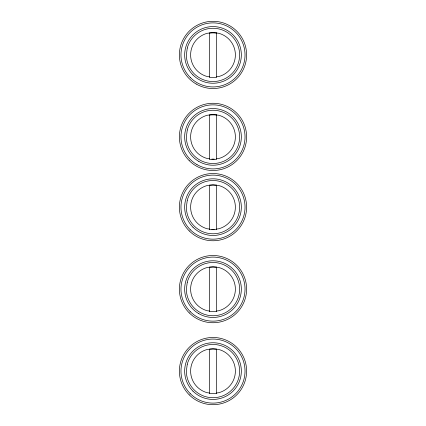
<?xml version="1.0" encoding="UTF-8"?>
<svg xmlns="http://www.w3.org/2000/svg" width="426" height="426" viewBox="0 0 426 426"><rect width="100%" height="100%" fill="white"/><g stroke="black" fill="none" stroke-linecap="round" stroke-linejoin="round"><path stroke-width="0.64" d="M216.594 76.813L218.794 76.526A22.376 22.376 0 0 0 218.794 33.297L213 32.536L207.206 33.297A22.376 22.376 0 0 0 207.206 76.526L209.406 76.813M214.198 159.1L211.802 159.1M216.594 158.786L218.794 158.499A22.376 22.376 0 0 0 218.794 115.27L213 114.509L207.206 115.27A22.376 22.376 0 0 0 207.206 158.499L209.406 158.786M214.198 229.364L211.802 229.364M216.594 229.05L218.794 228.757A22.376 22.376 0 0 0 218.794 185.534L213 184.767L207.206 185.534A22.376 22.376 0 0 0 207.206 228.757L209.406 229.05M216.594 311.017L218.794 310.73A22.376 22.376 0 0 0 218.794 267.501L213 266.74L207.206 267.501A22.376 22.376 0 0 0 207.206 310.73L209.406 311.017M209.406 349.187L207.206 349.474A22.376 22.376 0 0 0 207.206 392.703L209.406 392.99M210.093 349.096L213 348.713L215.907 349.096M216.594 392.99L218.794 392.703A22.376 22.376 0 0 0 218.794 349.474L216.594 349.187M187.27 48.021L186.364 54.911A26.636 26.636 0 0 0 224.257 79.055A26.636 26.636 0 0 0 230.12 34.506A26.636 26.636 0 0 0 187.27 48.021M187.27 129.989L186.364 136.884A26.636 26.636 0 0 0 224.257 161.028A26.636 26.636 0 0 0 230.12 116.479A26.636 26.636 0 0 0 187.27 129.989M187.27 200.252L186.364 207.142A26.636 26.636 0 0 0 224.257 231.286A26.636 26.636 0 0 0 230.12 186.737A26.636 26.636 0 0 0 187.27 200.252M187.27 282.22L186.364 289.116A26.636 26.636 0 0 0 224.257 313.259A26.636 26.636 0 0 0 230.12 268.71A26.636 26.636 0 0 0 187.27 282.22M187.27 364.193L186.364 371.089A26.636 26.636 0 0 0 224.257 395.227A26.636 26.636 0 0 0 230.12 350.683A26.636 26.636 0 0 0 187.27 364.193M216.594 32.919L209.406 32.919L209.406 77.463L216.594 77.463L216.594 32.919M216.594 114.892L209.406 114.892L209.406 159.436L216.594 159.436L216.594 114.892M216.594 185.15L209.406 185.15L209.406 229.694L216.594 229.694L216.594 185.15M216.594 267.123L209.406 267.123L209.406 311.667L216.594 311.667L216.594 267.123M216.594 349.096L209.406 349.096L209.406 393.635L216.594 393.635L216.594 349.096M190.353 393.736A32.03 32.03 0 0 0 243.938 379.38A32.03 32.03 0 0 0 204.709 340.15A32.03 32.03 0 0 0 190.353 393.736M189.235 394.854A33.611 33.611 0 0 0 245.467 379.784A33.611 33.611 0 0 0 204.299 338.622A33.611 33.611 0 0 0 189.235 394.854M192.962 391.127A28.34 28.34 0 0 0 240.37 378.421A28.34 28.34 0 0 0 205.667 343.713A28.34 28.34 0 0 0 192.962 391.127M190.353 77.559A32.03 32.03 0 0 0 243.938 63.202A32.03 32.03 0 0 0 204.709 23.973A32.03 32.03 0 0 0 190.353 77.559M196.194 84.023A33.611 33.611 0 0 0 246.611 54.911A33.611 33.611 0 0 0 196.194 25.805A33.611 33.611 0 0 0 196.194 84.023M192.962 74.949A28.34 28.34 0 0 0 240.37 62.249A28.34 28.34 0 0 0 205.667 27.541A28.34 28.34 0 0 0 192.962 74.949M190.353 311.763A32.03 32.03 0 0 0 243.938 297.407A32.03 32.03 0 0 0 204.709 258.177A32.03 32.03 0 0 0 190.353 311.763M189.235 312.886A33.611 33.611 0 0 0 245.467 297.817A33.611 33.611 0 0 0 204.299 256.649A33.611 33.611 0 0 0 189.235 312.886M198.83 313.658A28.34 28.34 0 0 0 241.34 289.116A28.34 28.34 0 0 0 198.83 264.573A28.34 28.34 0 0 0 198.83 313.658M190.353 229.795A32.03 32.03 0 0 0 243.938 215.434A32.03 32.03 0 0 0 204.709 176.21A32.03 32.03 0 0 0 190.353 229.795M189.235 230.913A33.611 33.611 0 0 0 245.467 215.844A33.611 33.611 0 0 0 204.299 174.676A33.611 33.611 0 0 0 189.235 230.913M192.962 227.18A28.34 28.34 0 0 0 240.37 214.48A28.34 28.34 0 0 0 205.667 179.772A28.34 28.34 0 0 0 192.962 227.18M196.988 164.622A32.03 32.03 0 0 0 245.03 136.884A32.03 32.03 0 0 0 196.988 109.147A32.03 32.03 0 0 0 196.988 164.622M189.235 160.65A33.611 33.611 0 0 0 245.467 145.585A33.611 33.611 0 0 0 204.299 104.418A33.611 33.611 0 0 0 189.235 160.65M198.83 161.427A28.34 28.34 0 0 0 241.34 136.884A28.34 28.34 0 0 0 198.83 112.342A28.34 28.34 0 0 0 198.83 161.427"/></g></svg>
